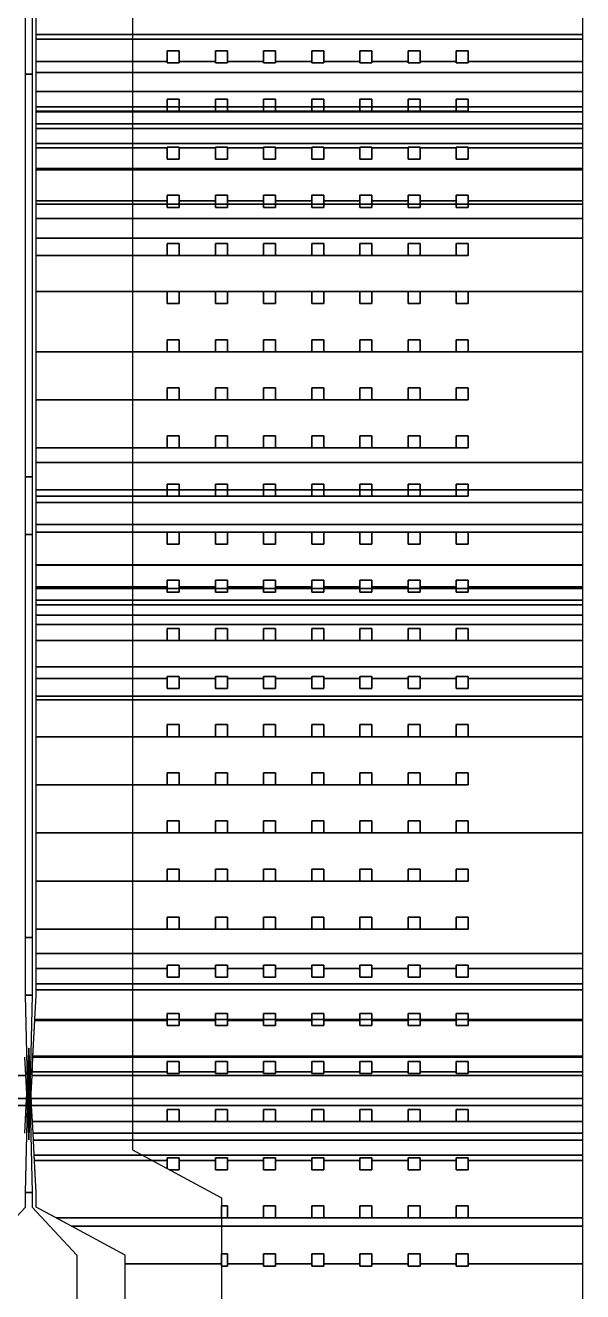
# Model space of a CAD drawing. Extents: x -3500 to 3500, y -3500 to 3500.
# Drawn here: x 2343 to 3500, y -1816 to 816 of the extents above; entities that cross this region are included whole.
import ezdxf

# ---------------------------------------------------------------- set-up
doc = ezdxf.new("R2010")
doc.units = 0
for name, color, linetype in [('L5D0', 3, 'CONTINUOUS'), ('L5D10', 1, 'CONTINUOUS'), ('L5D100', 7, 'CONTINUOUS'), ('L5D101', 6, 'CONTINUOUS'), ('L5D11', 2, 'CONTINUOUS'), ('L5D99', 4, 'CONTINUOUS')]:
    doc.layers.add(name, color=color, linetype=linetype)

# ---------------------------------------------------------------- blocks, each defined once
blk = doc.blocks.new('ground_main_5')
at = {"layer": 'L5D0'}
for points in [[(2365.09, 786.8215), (2365.09, 1266.59), (3500, 1266.59), (3500, 786.8215)], [(2365.09, 717.7765), (2365.09, 786.8215), (3500, 786.8215), (3500, 717.7765)], [(2365.09, 646.2115), (2365.09, 717.7765), (3500, 717.7765), (3500, 646.2115)], [(2365.09, 611.149), (2365.09, 646.2115), (3500, 646.2115), (3500, 611.149)], [(2365.09, 570.2155), (2365.09, 611.149), (3500, 611.149), (3500, 570.2155)], [(2365.09, 515.6925), (2365.09, 570.2155), (3500, 570.2155), (3500, 515.6925)], [(2365.09, 444.347), (2365.09, 515.6925), (3500, 515.6925), (3500, 444.347)], [(2365.09, 373.182), (2365.09, 444.347), (3500, 444.347), (3500, 373.182)], [(2365.09, -149.2405), (2365.09, 373.182), (3500, 373.182), (3500, -149.2405)], [(2365.09, -221.622), (2365.09, -149.2405), (3500, -149.2405), (3500, -221.622)], [(2365.09, -305.463), (2365.09, -221.622), (3500, -221.622), (3500, -305.463)], [(2365.09, -354.306), (2365.09, -305.463), (3500, -305.463), (3500, -354.306)], [(2365.09, -388.5185), (2365.09, -354.306), (3500, -354.306), (3500, -388.5185)], [(2365.09, -429.2405), (2365.09, -388.5185), (3500, -388.5185), (3500, -429.2405)], [(2365.09, -517.6535), (2365.09, -429.2405), (3500, -429.2405), (3500, -517.6535)], [(2365.09, -578.2845), (2365.09, -517.6535), (3500, -517.6535), (3500, -578.2845)], [(2365.09, -1112.841), (2365.09, -578.2845), (3500, -578.2845), (3500, -1112.841)], [(2365.09, -1175.904), (2365.09, -1112.841), (3500, -1112.841), (3500, -1175.904)], [(2362.5705, -1250.094), (2365.09, -1200), (2365.09, -1175.904), (3500, -1175.904), (3500, -1250.094)], [(2358.6285, -1328.456), (2362.5705, -1250.094), (3500, -1250.094), (3500, -1328.456)], [(2356.725, -1366.303), (2358.6285, -1328.456), (3500, -1328.456), (3500, -1366.303)], [(2355.994, -1429.1695), (2354.7785, -1405), (2356.725, -1366.303), (3500, -1366.303), (3500, -1429.1695)], [(2358.861, -1486.16), (2355.994, -1429.1695), (3500, -1429.1695), (3500, -1486.16)], [(2361.1785, -1532.2335), (2358.861, -1486.16), (3500, -1486.16), (3500, -1532.2335)], [(2438.4025, -1679.6475), (2365.09, -1640), (2365.09, -1610), (2361.1785, -1532.2335), (3500, -1532.2335), (3500, -1679.6475)]]:
    blk.add_lwpolyline(points, close=True, dxfattribs=at)
for points in [[(2341.3715, -1328.456), (2343.275, -1366.303), (300.3495, -1366.303)], [(300.3495, -1366.303), (2343.275, -1366.303), (2345.2215, -1405), (2344.006, -1429.1695), (394.9895, -1429.1695)], [(394.9895, -1429.1695), (2344.006, -1429.1695), (2341.139, -1486.16)], [(2550, -2440), (2550, -1740), (2438.4025, -1679.6475), (3500, -1679.6475), (3500, -3500)]]:
    blk.add_lwpolyline(points, dxfattribs=at)
blk = doc.blocks.new('TOP_main_5_Cheese_diff')
at = {"layer": 'L5D101'}
for points in [[(2637.5, 737.5), (2637.5, 762.5), (2662.5, 762.5), (2662.5, 737.5)], [(2737.5, 737.5), (2737.5, 762.5), (2762.5, 762.5), (2762.5, 737.5)], [(2837.5, 737.5), (2837.5, 762.5), (2862.5, 762.5), (2862.5, 737.5)], [(2937.5, 737.5), (2937.5, 762.5), (2962.5, 762.5), (2962.5, 737.5)], [(3037.5, 737.5), (3037.5, 762.5), (3062.5, 762.5), (3062.5, 737.5)], [(3137.5, 737.5), (3137.5, 762.5), (3162.5, 762.5), (3162.5, 737.5)], [(3237.5, 737.5), (3237.5, 762.5), (3262.5, 762.5), (3262.5, 737.5)], [(2637.5, 637.5), (2637.5, 662.5), (2662.5, 662.5), (2662.5, 637.5)], [(2737.5, 637.5), (2737.5, 662.5), (2762.5, 662.5), (2762.5, 637.5)], [(2837.5, 637.5), (2837.5, 662.5), (2862.5, 662.5), (2862.5, 637.5)], [(2937.5, 637.5), (2937.5, 662.5), (2962.5, 662.5), (2962.5, 637.5)], [(3037.5, 637.5), (3037.5, 662.5), (3062.5, 662.5), (3062.5, 637.5)], [(3137.5, 637.5), (3137.5, 662.5), (3162.5, 662.5), (3162.5, 637.5)], [(3237.5, 637.5), (3237.5, 662.5), (3262.5, 662.5), (3262.5, 637.5)], [(2637.5, 537.5), (2637.5, 562.5), (2662.5, 562.5), (2662.5, 537.5)], [(2737.5, 537.5), (2737.5, 562.5), (2762.5, 562.5), (2762.5, 537.5)], [(2837.5, 537.5), (2837.5, 562.5), (2862.5, 562.5), (2862.5, 537.5)], [(2937.5, 537.5), (2937.5, 562.5), (2962.5, 562.5), (2962.5, 537.5)], [(3037.5, 537.5), (3037.5, 562.5), (3062.5, 562.5), (3062.5, 537.5)], [(3137.5, 537.5), (3137.5, 562.5), (3162.5, 562.5), (3162.5, 537.5)], [(3237.5, 537.5), (3237.5, 562.5), (3262.5, 562.5), (3262.5, 537.5)], [(2637.5, 437.5), (2637.5, 462.5), (2662.5, 462.5), (2662.5, 437.5)], [(2737.5, 437.5), (2737.5, 462.5), (2762.5, 462.5), (2762.5, 437.5)], [(2837.5, 437.5), (2837.5, 462.5), (2862.5, 462.5), (2862.5, 437.5)], [(2937.5, 437.5), (2937.5, 462.5), (2962.5, 462.5), (2962.5, 437.5)], [(3037.5, 437.5), (3037.5, 462.5), (3062.5, 462.5), (3062.5, 437.5)], [(3137.5, 437.5), (3137.5, 462.5), (3162.5, 462.5), (3162.5, 437.5)], [(3237.5, 437.5), (3237.5, 462.5), (3262.5, 462.5), (3262.5, 437.5)], [(2637.5, 337.5), (2637.5, 362.5), (2662.5, 362.5), (2662.5, 337.5)], [(2737.5, 337.5), (2737.5, 362.5), (2762.5, 362.5), (2762.5, 337.5)], [(2837.5, 337.5), (2837.5, 362.5), (2862.5, 362.5), (2862.5, 337.5)], [(2937.5, 337.5), (2937.5, 362.5), (2962.5, 362.5), (2962.5, 337.5)], [(3037.5, 337.5), (3037.5, 362.5), (3062.5, 362.5), (3062.5, 337.5)], [(3137.5, 337.5), (3137.5, 362.5), (3162.5, 362.5), (3162.5, 337.5)], [(3237.5, 337.5), (3237.5, 362.5), (3262.5, 362.5), (3262.5, 337.5)], [(2637.5, 237.5), (2637.5, 262.5), (2662.5, 262.5), (2662.5, 237.5)], [(2737.5, 237.5), (2737.5, 262.5), (2762.5, 262.5), (2762.5, 237.5)], [(2837.5, 237.5), (2837.5, 262.5), (2862.5, 262.5), (2862.5, 237.5)], [(2937.5, 237.5), (2937.5, 262.5), (2962.5, 262.5), (2962.5, 237.5)], [(3037.5, 237.5), (3037.5, 262.5), (3062.5, 262.5), (3062.5, 237.5)], [(3137.5, 237.5), (3137.5, 262.5), (3162.5, 262.5), (3162.5, 237.5)], [(3237.5, 237.5), (3237.5, 262.5), (3262.5, 262.5), (3262.5, 237.5)], [(2637.5, 137.5), (2637.5, 162.5), (2662.5, 162.5), (2662.5, 137.5)], [(2737.5, 137.5), (2737.5, 162.5), (2762.5, 162.5), (2762.5, 137.5)], [(2837.5, 137.5), (2837.5, 162.5), (2862.5, 162.5), (2862.5, 137.5)], [(2937.5, 137.5), (2937.5, 162.5), (2962.5, 162.5), (2962.5, 137.5)], [(3037.5, 137.5), (3037.5, 162.5), (3062.5, 162.5), (3062.5, 137.5)], [(3137.5, 137.5), (3137.5, 162.5), (3162.5, 162.5), (3162.5, 137.5)], [(3237.5, 137.5), (3237.5, 162.5), (3262.5, 162.5), (3262.5, 137.5)], [(2637.5, 37.5), (2637.5, 62.5), (2662.5, 62.5), (2662.5, 37.5)], [(2737.5, 37.5), (2737.5, 62.5), (2762.5, 62.5), (2762.5, 37.5)], [(2837.5, 37.5), (2837.5, 62.5), (2862.5, 62.5), (2862.5, 37.5)], [(2937.5, 37.5), (2937.5, 62.5), (2962.5, 62.5), (2962.5, 37.5)], [(3037.5, 37.5), (3037.5, 62.5), (3062.5, 62.5), (3062.5, 37.5)], [(3137.5, 37.5), (3137.5, 62.5), (3162.5, 62.5), (3162.5, 37.5)], [(3237.5, 37.5), (3237.5, 62.5), (3262.5, 62.5), (3262.5, 37.5)], [(2637.5, -62.5), (2637.5, -37.5), (2662.5, -37.5), (2662.5, -62.5)], [(2737.5, -62.5), (2737.5, -37.5), (2762.5, -37.5), (2762.5, -62.5)], [(2837.5, -62.5), (2837.5, -37.5), (2862.5, -37.5), (2862.5, -62.5)], [(2937.5, -62.5), (2937.5, -37.5), (2962.5, -37.5), (2962.5, -62.5)], [(3037.5, -62.5), (3037.5, -37.5), (3062.5, -37.5), (3062.5, -62.5)], [(3137.5, -62.5), (3137.5, -37.5), (3162.5, -37.5), (3162.5, -62.5)], [(3237.5, -62.5), (3237.5, -37.5), (3262.5, -37.5), (3262.5, -62.5)], [(2637.5, -162.5), (2637.5, -137.5), (2662.5, -137.5), (2662.5, -162.5)], [(2737.5, -162.5), (2737.5, -137.5), (2762.5, -137.5), (2762.5, -162.5)], [(2837.5, -162.5), (2837.5, -137.5), (2862.5, -137.5), (2862.5, -162.5)], [(2937.5, -162.5), (2937.5, -137.5), (2962.5, -137.5), (2962.5, -162.5)], [(3037.5, -162.5), (3037.5, -137.5), (3062.5, -137.5), (3062.5, -162.5)], [(3137.5, -162.5), (3137.5, -137.5), (3162.5, -137.5), (3162.5, -162.5)], [(3237.5, -162.5), (3237.5, -137.5), (3262.5, -137.5), (3262.5, -162.5)], [(2637.5, -262.5), (2637.5, -237.5), (2662.5, -237.5), (2662.5, -262.5)], [(2737.5, -262.5), (2737.5, -237.5), (2762.5, -237.5), (2762.5, -262.5)], [(2837.5, -262.5), (2837.5, -237.5), (2862.5, -237.5), (2862.5, -262.5)], [(2937.5, -262.5), (2937.5, -237.5), (2962.5, -237.5), (2962.5, -262.5)], [(3037.5, -262.5), (3037.5, -237.5), (3062.5, -237.5), (3062.5, -262.5)], [(3137.5, -262.5), (3137.5, -237.5), (3162.5, -237.5), (3162.5, -262.5)], [(3237.5, -262.5), (3237.5, -237.5), (3262.5, -237.5), (3262.5, -262.5)], [(2637.5, -362.5), (2637.5, -337.5), (2662.5, -337.5), (2662.5, -362.5)], [(2737.5, -362.5), (2737.5, -337.5), (2762.5, -337.5), (2762.5, -362.5)], [(2837.5, -362.5), (2837.5, -337.5), (2862.5, -337.5), (2862.5, -362.5)], [(2937.5, -362.5), (2937.5, -337.5), (2962.5, -337.5), (2962.5, -362.5)], [(3037.5, -362.5), (3037.5, -337.5), (3062.5, -337.5), (3062.5, -362.5)], [(3137.5, -362.5), (3137.5, -337.5), (3162.5, -337.5), (3162.5, -362.5)], [(3237.5, -362.5), (3237.5, -337.5), (3262.5, -337.5), (3262.5, -362.5)], [(2637.5, -462.5), (2637.5, -437.5), (2662.5, -437.5), (2662.5, -462.5)], [(2737.5, -462.5), (2737.5, -437.5), (2762.5, -437.5), (2762.5, -462.5)], [(2837.5, -462.5), (2837.5, -437.5), (2862.5, -437.5), (2862.5, -462.5)], [(2937.5, -462.5), (2937.5, -437.5), (2962.5, -437.5), (2962.5, -462.5)], [(3037.5, -462.5), (3037.5, -437.5), (3062.5, -437.5), (3062.5, -462.5)], [(3137.5, -462.5), (3137.5, -437.5), (3162.5, -437.5), (3162.5, -462.5)], [(3237.5, -462.5), (3237.5, -437.5), (3262.5, -437.5), (3262.5, -462.5)], [(2637.5, -562.5), (2637.5, -537.5), (2662.5, -537.5), (2662.5, -562.5)], [(2737.5, -562.5), (2737.5, -537.5), (2762.5, -537.5), (2762.5, -562.5)], [(2837.5, -562.5), (2837.5, -537.5), (2862.5, -537.5), (2862.5, -562.5)], [(2937.5, -562.5), (2937.5, -537.5), (2962.5, -537.5), (2962.5, -562.5)], [(3037.5, -562.5), (3037.5, -537.5), (3062.5, -537.5), (3062.5, -562.5)], [(3137.5, -562.5), (3137.5, -537.5), (3162.5, -537.5), (3162.5, -562.5)], [(3237.5, -562.5), (3237.5, -537.5), (3262.5, -537.5), (3262.5, -562.5)], [(2637.5, -662.5), (2637.5, -637.5), (2662.5, -637.5), (2662.5, -662.5)], [(2737.5, -662.5), (2737.5, -637.5), (2762.5, -637.5), (2762.5, -662.5)], [(2837.5, -662.5), (2837.5, -637.5), (2862.5, -637.5), (2862.5, -662.5)], [(2937.5, -662.5), (2937.5, -637.5), (2962.5, -637.5), (2962.5, -662.5)], [(3037.5, -662.5), (3037.5, -637.5), (3062.5, -637.5), (3062.5, -662.5)], [(3137.5, -662.5), (3137.5, -637.5), (3162.5, -637.5), (3162.5, -662.5)], [(3237.5, -662.5), (3237.5, -637.5), (3262.5, -637.5), (3262.5, -662.5)], [(2637.5, -762.5), (2637.5, -737.5), (2662.5, -737.5), (2662.5, -762.5)], [(2737.5, -762.5), (2737.5, -737.5), (2762.5, -737.5), (2762.5, -762.5)], [(2837.5, -762.5), (2837.5, -737.5), (2862.5, -737.5), (2862.5, -762.5)], [(2937.5, -762.5), (2937.5, -737.5), (2962.5, -737.5), (2962.5, -762.5)], [(3037.5, -762.5), (3037.5, -737.5), (3062.5, -737.5), (3062.5, -762.5)], [(3137.5, -762.5), (3137.5, -737.5), (3162.5, -737.5), (3162.5, -762.5)], [(3237.5, -762.5), (3237.5, -737.5), (3262.5, -737.5), (3262.5, -762.5)], [(2637.5, -862.5), (2637.5, -837.5), (2662.5, -837.5), (2662.5, -862.5)], [(2737.5, -862.5), (2737.5, -837.5), (2762.5, -837.5), (2762.5, -862.5)], [(2837.5, -862.5), (2837.5, -837.5), (2862.5, -837.5), (2862.5, -862.5)], [(2937.5, -862.5), (2937.5, -837.5), (2962.5, -837.5), (2962.5, -862.5)], [(3037.5, -862.5), (3037.5, -837.5), (3062.5, -837.5), (3062.5, -862.5)], [(3137.5, -862.5), (3137.5, -837.5), (3162.5, -837.5), (3162.5, -862.5)], [(3237.5, -862.5), (3237.5, -837.5), (3262.5, -837.5), (3262.5, -862.5)], [(2637.5, -962.5), (2637.5, -937.5), (2662.5, -937.5), (2662.5, -962.5)], [(2737.5, -962.5), (2737.5, -937.5), (2762.5, -937.5), (2762.5, -962.5)], [(2837.5, -962.5), (2837.5, -937.5), (2862.5, -937.5), (2862.5, -962.5)], [(2937.5, -962.5), (2937.5, -937.5), (2962.5, -937.5), (2962.5, -962.5)], [(3037.5, -962.5), (3037.5, -937.5), (3062.5, -937.5), (3062.5, -962.5)], [(3137.5, -962.5), (3137.5, -937.5), (3162.5, -937.5), (3162.5, -962.5)], [(3237.5, -962.5), (3237.5, -937.5), (3262.5, -937.5), (3262.5, -962.5)], [(2637.5, -1062.5), (2637.5, -1037.5), (2662.5, -1037.5), (2662.5, -1062.5)], [(2737.5, -1062.5), (2737.5, -1037.5), (2762.5, -1037.5), (2762.5, -1062.5)], [(2837.5, -1062.5), (2837.5, -1037.5), (2862.5, -1037.5), (2862.5, -1062.5)], [(2937.5, -1062.5), (2937.5, -1037.5), (2962.5, -1037.5), (2962.5, -1062.5)], [(3037.5, -1062.5), (3037.5, -1037.5), (3062.5, -1037.5), (3062.5, -1062.5)], [(3137.5, -1062.5), (3137.5, -1037.5), (3162.5, -1037.5), (3162.5, -1062.5)], [(3237.5, -1062.5), (3237.5, -1037.5), (3262.5, -1037.5), (3262.5, -1062.5)], [(2637.5, -1162.5), (2637.5, -1137.5), (2662.5, -1137.5), (2662.5, -1162.5)], [(2737.5, -1162.5), (2737.5, -1137.5), (2762.5, -1137.5), (2762.5, -1162.5)], [(2837.5, -1162.5), (2837.5, -1137.5), (2862.5, -1137.5), (2862.5, -1162.5)], [(2937.5, -1162.5), (2937.5, -1137.5), (2962.5, -1137.5), (2962.5, -1162.5)], [(3037.5, -1162.5), (3037.5, -1137.5), (3062.5, -1137.5), (3062.5, -1162.5)], [(3137.5, -1162.5), (3137.5, -1137.5), (3162.5, -1137.5), (3162.5, -1162.5)], [(3237.5, -1162.5), (3237.5, -1137.5), (3262.5, -1137.5), (3262.5, -1162.5)], [(2637.5, -1262.5), (2637.5, -1237.5), (2662.5, -1237.5), (2662.5, -1262.5)], [(2737.5, -1262.5), (2737.5, -1237.5), (2762.5, -1237.5), (2762.5, -1262.5)], [(2837.5, -1262.5), (2837.5, -1237.5), (2862.5, -1237.5), (2862.5, -1262.5)], [(2937.5, -1262.5), (2937.5, -1237.5), (2962.5, -1237.5), (2962.5, -1262.5)], [(3037.5, -1262.5), (3037.5, -1237.5), (3062.5, -1237.5), (3062.5, -1262.5)], [(3137.5, -1262.5), (3137.5, -1237.5), (3162.5, -1237.5), (3162.5, -1262.5)], [(3237.5, -1262.5), (3237.5, -1237.5), (3262.5, -1237.5), (3262.5, -1262.5)], [(2637.5, -1362.5), (2637.5, -1337.5), (2662.5, -1337.5), (2662.5, -1362.5)], [(2737.5, -1362.5), (2737.5, -1337.5), (2762.5, -1337.5), (2762.5, -1362.5)], [(2837.5, -1362.5), (2837.5, -1337.5), (2862.5, -1337.5), (2862.5, -1362.5)], [(2937.5, -1362.5), (2937.5, -1337.5), (2962.5, -1337.5), (2962.5, -1362.5)], [(3037.5, -1362.5), (3037.5, -1337.5), (3062.5, -1337.5), (3062.5, -1362.5)], [(3137.5, -1362.5), (3137.5, -1337.5), (3162.5, -1337.5), (3162.5, -1362.5)], [(3237.5, -1362.5), (3237.5, -1337.5), (3262.5, -1337.5), (3262.5, -1362.5)], [(2637.5, -1462.5), (2637.5, -1437.5), (2662.5, -1437.5), (2662.5, -1462.5)], [(2737.5, -1462.5), (2737.5, -1437.5), (2762.5, -1437.5), (2762.5, -1462.5)], [(2837.5, -1462.5), (2837.5, -1437.5), (2862.5, -1437.5), (2862.5, -1462.5)], [(2937.5, -1462.5), (2937.5, -1437.5), (2962.5, -1437.5), (2962.5, -1462.5)], [(3037.5, -1462.5), (3037.5, -1437.5), (3062.5, -1437.5), (3062.5, -1462.5)], [(3137.5, -1462.5), (3137.5, -1437.5), (3162.5, -1437.5), (3162.5, -1462.5)], [(3237.5, -1462.5), (3237.5, -1437.5), (3262.5, -1437.5), (3262.5, -1462.5)], [(2642.2, -1562.5), (2637.5, -1559.9), (2637.5, -1537.5), (2662.5, -1537.5), (2662.5, -1562.5)], [(2737.5, -1562.5), (2737.5, -1537.5), (2762.5, -1537.5), (2762.5, -1562.5)], [(2837.5, -1562.5), (2837.5, -1537.5), (2862.5, -1537.5), (2862.5, -1562.5)], [(2937.5, -1562.5), (2937.5, -1537.5), (2962.5, -1537.5), (2962.5, -1562.5)], [(3037.5, -1562.5), (3037.5, -1537.5), (3062.5, -1537.5), (3062.5, -1562.5)], [(3137.5, -1562.5), (3137.5, -1537.5), (3162.5, -1537.5), (3162.5, -1562.5)], [(3237.5, -1562.5), (3237.5, -1537.5), (3262.5, -1537.5), (3262.5, -1562.5)], [(2750, -1662.5), (2750, -1637.5), (2762.5, -1637.5), (2762.5, -1662.5)], [(2837.5, -1662.5), (2837.5, -1637.5), (2862.5, -1637.5), (2862.5, -1662.5)], [(2937.5, -1662.5), (2937.5, -1637.5), (2962.5, -1637.5), (2962.5, -1662.5)], [(3037.5, -1662.5), (3037.5, -1637.5), (3062.5, -1637.5), (3062.5, -1662.5)], [(3137.5, -1662.5), (3137.5, -1637.5), (3162.5, -1637.5), (3162.5, -1662.5)], [(3237.5, -1662.5), (3237.5, -1637.5), (3262.5, -1637.5), (3262.5, -1662.5)], [(2750, -1762.5), (2750, -1737.5), (2762.5, -1737.5), (2762.5, -1762.5)], [(2837.5, -1762.5), (2837.5, -1737.5), (2862.5, -1737.5), (2862.5, -1762.5)], [(2937.5, -1762.5), (2937.5, -1737.5), (2962.5, -1737.5), (2962.5, -1762.5)], [(3037.5, -1762.5), (3037.5, -1737.5), (3062.5, -1737.5), (3062.5, -1762.5)], [(3137.5, -1762.5), (3137.5, -1737.5), (3162.5, -1737.5), (3162.5, -1762.5)], [(3237.5, -1762.5), (3237.5, -1737.5), (3262.5, -1737.5), (3262.5, -1762.5)]]:
    blk.add_lwpolyline(points, close=True, dxfattribs=at)
blk = doc.blocks.new('TOP_main_5_Cheese_100')
at = {"layer": 'L5D100'}
for points in [[(3500, 1037.5), (3500, 797.063), (2365.09, 797.063), (2365.09, 837.5)], [(2342.9065, -1358.9795), (2343.275, -1366.303), (2345.2215, -1405), (2344.7335, -1414.7), (348.663, -1414.7)], [(348.663, -1414.7), (2344.7335, -1414.7), (2344.006, -1429.1695), (2342.329, -1462.5)], [(2550, -1862.5), (2550, -1757.914), (2750, -1757.914), (2750, -1762.5), (2762.5, -1762.5), (2762.5, -1757.914), (2837.5, -1757.914), (2837.5, -1762.5), (2862.5, -1762.5), (2862.5, -1757.914), (2937.5, -1757.914), (2937.5, -1762.5), (2962.5, -1762.5), (2962.5, -1757.914), (3037.5, -1757.914), (3037.5, -1762.5), (3062.5, -1762.5), (3062.5, -1757.914), (3137.5, -1757.914), (3137.5, -1762.5), (3162.5, -1762.5), (3162.5, -1757.914), (3237.5, -1757.914), (3237.5, -1762.5), (3262.5, -1762.5), (3262.5, -1757.914), (3500, -1757.914), (3500, -1862.5)]]:
    blk.add_lwpolyline(points, dxfattribs=at)
for points in [[(2365.09, 740.9405), (2365.09, 797.063), (3500, 797.063), (3500, 740.9405), (3262.5, 740.9405), (3262.5, 762.5), (3237.5, 762.5), (3237.5, 740.9405), (3162.5, 740.9405), (3162.5, 762.5), (3137.5, 762.5), (3137.5, 740.9405), (3062.5, 740.9405), (3062.5, 762.5), (3037.5, 762.5), (3037.5, 740.9405), (2962.5, 740.9405), (2962.5, 762.5), (2937.5, 762.5), (2937.5, 740.9405), (2862.5, 740.9405), (2862.5, 762.5), (2837.5, 762.5), (2837.5, 740.9405), (2762.5, 740.9405), (2762.5, 762.5), (2737.5, 762.5), (2737.5, 740.9405), (2662.5, 740.9405), (2662.5, 762.5), (2637.5, 762.5), (2637.5, 740.9405)], [(2365.09, 678.2805), (2365.09, 740.9405), (2637.5, 740.9405), (2637.5, 737.5), (2662.5, 737.5), (2662.5, 740.9405), (2737.5, 740.9405), (2737.5, 737.5), (2762.5, 737.5), (2762.5, 740.9405), (2837.5, 740.9405), (2837.5, 737.5), (2862.5, 737.5), (2862.5, 740.9405), (2937.5, 740.9405), (2937.5, 737.5), (2962.5, 737.5), (2962.5, 740.9405), (3037.5, 740.9405), (3037.5, 737.5), (3062.5, 737.5), (3062.5, 740.9405), (3137.5, 740.9405), (3137.5, 737.5), (3162.5, 737.5), (3162.5, 740.9405), (3237.5, 740.9405), (3237.5, 737.5), (3262.5, 737.5), (3262.5, 740.9405), (3500, 740.9405), (3500, 678.2805)], [(2365.09, 636.2675), (2365.09, 637.5), (2637.5, 637.5), (2662.5, 637.5), (2737.5, 637.5), (2762.5, 637.5), (2837.5, 637.5), (2862.5, 637.5), (2937.5, 637.5), (2962.5, 637.5), (3037.5, 637.5), (3062.5, 637.5), (3137.5, 637.5), (3162.5, 637.5), (3237.5, 637.5), (3262.5, 637.5), (3262.5, 662.5), (3237.5, 662.5), (3237.5, 637.5), (3162.5, 637.5), (3162.5, 662.5), (3137.5, 662.5), (3137.5, 637.5), (3062.5, 637.5), (3062.5, 662.5), (3037.5, 662.5), (3037.5, 637.5), (2962.5, 637.5), (2962.5, 662.5), (2937.5, 662.5), (2937.5, 637.5), (2862.5, 637.5), (2862.5, 662.5), (2837.5, 662.5), (2837.5, 637.5), (2762.5, 637.5), (2762.5, 662.5), (2737.5, 662.5), (2737.5, 637.5), (2662.5, 637.5), (2662.5, 662.5), (2637.5, 662.5), (2637.5, 637.5), (2365.09, 637.5), (2365.09, 678.2805), (3500, 678.2805), (3500, 636.2675)], [(2365.09, 601.5685), (2365.09, 636.2675), (3500, 636.2675), (3500, 601.5685)], [(2365.09, 561.1435), (2365.09, 601.5685), (3500, 601.5685), (3500, 561.1435), (3262.5, 561.1435), (3262.5, 562.5), (3237.5, 562.5), (3237.5, 561.1435), (3162.5, 561.1435), (3162.5, 562.5), (3137.5, 562.5), (3137.5, 561.1435), (3062.5, 561.1435), (3062.5, 562.5), (3037.5, 562.5), (3037.5, 561.1435), (2962.5, 561.1435), (2962.5, 562.5), (2937.5, 562.5), (2937.5, 561.1435), (2862.5, 561.1435), (2862.5, 562.5), (2837.5, 562.5), (2837.5, 561.1435), (2762.5, 561.1435), (2762.5, 562.5), (2737.5, 562.5), (2737.5, 561.1435), (2662.5, 561.1435), (2662.5, 562.5), (2637.5, 562.5), (2637.5, 561.1435)], [(2365.09, 518.4305), (2365.09, 561.1435), (2637.5, 561.1435), (2637.5, 537.5), (2662.5, 537.5), (2662.5, 561.1435), (2737.5, 561.1435), (2737.5, 537.5), (2762.5, 537.5), (2762.5, 561.1435), (2837.5, 561.1435), (2837.5, 537.5), (2862.5, 537.5), (2862.5, 561.1435), (2937.5, 561.1435), (2937.5, 537.5), (2962.5, 537.5), (2962.5, 561.1435), (3037.5, 561.1435), (3037.5, 537.5), (3062.5, 537.5), (3062.5, 561.1435), (3137.5, 561.1435), (3137.5, 537.5), (3162.5, 537.5), (3162.5, 561.1435), (3237.5, 561.1435), (3237.5, 537.5), (3262.5, 537.5), (3262.5, 561.1435), (3500, 561.1435), (3500, 518.4305)], [(2365.09, 451.1325), (2365.09, 518.4305), (3500, 518.4305), (3500, 451.1325), (3262.5, 451.1325), (3262.5, 462.5), (3237.5, 462.5), (3237.5, 451.1325), (3162.5, 451.1325), (3162.5, 462.5), (3137.5, 462.5), (3137.5, 451.1325), (3062.5, 451.1325), (3062.5, 462.5), (3037.5, 462.5), (3037.5, 451.1325), (2962.5, 451.1325), (2962.5, 462.5), (2937.5, 462.5), (2937.5, 451.1325), (2862.5, 451.1325), (2862.5, 462.5), (2837.5, 462.5), (2837.5, 451.1325), (2762.5, 451.1325), (2762.5, 462.5), (2737.5, 462.5), (2737.5, 451.1325), (2662.5, 451.1325), (2662.5, 462.5), (2637.5, 462.5), (2637.5, 451.1325)], [(2365.09, 414.4), (2365.09, 451.1325), (2637.5, 451.1325), (2637.5, 437.5), (2662.5, 437.5), (2662.5, 451.1325), (2737.5, 451.1325), (2737.5, 437.5), (2762.5, 437.5), (2762.5, 451.1325), (2837.5, 451.1325), (2837.5, 437.5), (2862.5, 437.5), (2862.5, 451.1325), (2937.5, 451.1325), (2937.5, 437.5), (2962.5, 437.5), (2962.5, 451.1325), (3037.5, 451.1325), (3037.5, 437.5), (3062.5, 437.5), (3062.5, 451.1325), (3137.5, 451.1325), (3137.5, 437.5), (3162.5, 437.5), (3162.5, 451.1325), (3237.5, 451.1325), (3237.5, 437.5), (3262.5, 437.5), (3262.5, 451.1325), (3500, 451.1325), (3500, 414.4)], [(2365.09, 262.5), (2365.09, 337.5), (2637.5, 337.5), (2662.5, 337.5), (2737.5, 337.5), (2762.5, 337.5), (2837.5, 337.5), (2862.5, 337.5), (2937.5, 337.5), (2962.5, 337.5), (3037.5, 337.5), (3062.5, 337.5), (3137.5, 337.5), (3162.5, 337.5), (3237.5, 337.5), (3262.5, 337.5), (3262.5, 362.5), (3237.5, 362.5), (3237.5, 337.5), (3162.5, 337.5), (3162.5, 362.5), (3137.5, 362.5), (3137.5, 337.5), (3062.5, 337.5), (3062.5, 362.5), (3037.5, 362.5), (3037.5, 337.5), (2962.5, 337.5), (2962.5, 362.5), (2937.5, 362.5), (2937.5, 337.5), (2862.5, 337.5), (2862.5, 362.5), (2837.5, 362.5), (2837.5, 337.5), (2762.5, 337.5), (2762.5, 362.5), (2737.5, 362.5), (2737.5, 337.5), (2662.5, 337.5), (2662.5, 362.5), (2637.5, 362.5), (2637.5, 337.5), (2365.09, 337.5), (2365.09, 414.4), (3500, 414.4), (3500, 262.5)], [(2365.09, 137.5), (2365.09, 262.5), (2637.5, 262.5), (2637.5, 237.5), (2662.5, 237.5), (2662.5, 262.5), (2737.5, 262.5), (2737.5, 237.5), (2762.5, 237.5), (2762.5, 262.5), (2837.5, 262.5), (2837.5, 237.5), (2862.5, 237.5), (2862.5, 262.5), (2937.5, 262.5), (2937.5, 237.5), (2962.5, 237.5), (2962.5, 262.5), (3037.5, 262.5), (3037.5, 237.5), (3062.5, 237.5), (3062.5, 262.5), (3137.5, 262.5), (3137.5, 237.5), (3162.5, 237.5), (3162.5, 262.5), (3237.5, 262.5), (3237.5, 237.5), (3262.5, 237.5), (3262.5, 262.5), (3500, 262.5), (3500, 137.5), (3262.5, 137.5), (3262.5, 162.5), (3237.5, 162.5), (3237.5, 137.5), (3162.5, 137.5), (3162.5, 162.5), (3137.5, 162.5), (3137.5, 137.5), (3062.5, 137.5), (3062.5, 162.5), (3037.5, 162.5), (3037.5, 137.5), (2962.5, 137.5), (2962.5, 162.5), (2937.5, 162.5), (2937.5, 137.5), (2862.5, 137.5), (2862.5, 162.5), (2837.5, 162.5), (2837.5, 137.5), (2762.5, 137.5), (2762.5, 162.5), (2737.5, 162.5), (2737.5, 137.5), (2662.5, 137.5), (2662.5, 162.5), (2637.5, 162.5), (2637.5, 137.5)], [(2365.09, -92.6675), (2365.09, -62.5), (2637.5, -62.5), (2662.5, -62.5), (2737.5, -62.5), (2762.5, -62.5), (2837.5, -62.5), (2862.5, -62.5), (2937.5, -62.5), (2962.5, -62.5), (3037.5, -62.5), (3062.5, -62.5), (3137.5, -62.5), (3162.5, -62.5), (3237.5, -62.5), (3262.5, -62.5), (3262.5, -37.5), (3237.5, -37.5), (3237.5, -62.5), (3162.5, -62.5), (3162.5, -37.5), (3137.5, -37.5), (3137.5, -62.5), (3062.5, -62.5), (3062.5, -37.5), (3037.5, -37.5), (3037.5, -62.5), (2962.5, -62.5), (2962.5, -37.5), (2937.5, -37.5), (2937.5, -62.5), (2862.5, -62.5), (2862.5, -37.5), (2837.5, -37.5), (2837.5, -62.5), (2762.5, -62.5), (2762.5, -37.5), (2737.5, -37.5), (2737.5, -62.5), (2662.5, -62.5), (2662.5, -37.5), (2637.5, -37.5), (2637.5, -62.5), (2365.09, -62.5), (2365.09, 37.5), (2637.5, 37.5), (2662.5, 37.5), (2737.5, 37.5), (2762.5, 37.5), (2837.5, 37.5), (2862.5, 37.5), (2937.5, 37.5), (2962.5, 37.5), (3037.5, 37.5), (3062.5, 37.5), (3137.5, 37.5), (3162.5, 37.5), (3237.5, 37.5), (3262.5, 37.5), (3262.5, 62.5), (3237.5, 62.5), (3237.5, 37.5), (3162.5, 37.5), (3162.5, 62.5), (3137.5, 62.5), (3137.5, 37.5), (3062.5, 37.5), (3062.5, 62.5), (3037.5, 62.5), (3037.5, 37.5), (2962.5, 37.5), (2962.5, 62.5), (2937.5, 62.5), (2937.5, 37.5), (2862.5, 37.5), (2862.5, 62.5), (2837.5, 62.5), (2837.5, 37.5), (2762.5, 37.5), (2762.5, 62.5), (2737.5, 62.5), (2737.5, 37.5), (2662.5, 37.5), (2662.5, 62.5), (2637.5, 62.5), (2637.5, 37.5), (2365.09, 37.5), (2365.09, 137.5), (3500, 137.5), (3500, -92.6675)], [(2365.09, -175.8345), (2365.09, -162.5), (2637.5, -162.5), (2662.5, -162.5), (2737.5, -162.5), (2762.5, -162.5), (2837.5, -162.5), (2862.5, -162.5), (2937.5, -162.5), (2962.5, -162.5), (3037.5, -162.5), (3062.5, -162.5), (3137.5, -162.5), (3162.5, -162.5), (3237.5, -162.5), (3262.5, -162.5), (3262.5, -137.5), (3237.5, -137.5), (3237.5, -162.5), (3162.5, -162.5), (3162.5, -137.5), (3137.5, -137.5), (3137.5, -162.5), (3062.5, -162.5), (3062.5, -137.5), (3037.5, -137.5), (3037.5, -162.5), (2962.5, -162.5), (2962.5, -137.5), (2937.5, -137.5), (2937.5, -162.5), (2862.5, -162.5), (2862.5, -137.5), (2837.5, -137.5), (2837.5, -162.5), (2762.5, -162.5), (2762.5, -137.5), (2737.5, -137.5), (2737.5, -162.5), (2662.5, -162.5), (2662.5, -137.5), (2637.5, -137.5), (2637.5, -162.5), (2365.09, -162.5), (2365.09, -92.6675), (3500, -92.6675), (3500, -175.8345)], [(2365.09, -237.5), (2365.09, -175.8345), (3500, -175.8345), (3500, -237.5)], [(2365.09, -306.0335), (2365.09, -237.5), (2637.5, -237.5), (2637.5, -262.5), (2662.5, -262.5), (2662.5, -237.5), (2737.5, -237.5), (2737.5, -262.5), (2762.5, -262.5), (2762.5, -237.5), (2837.5, -237.5), (2837.5, -262.5), (2862.5, -262.5), (2862.5, -237.5), (2937.5, -237.5), (2937.5, -262.5), (2962.5, -262.5), (2962.5, -237.5), (3037.5, -237.5), (3037.5, -262.5), (3062.5, -262.5), (3062.5, -237.5), (3137.5, -237.5), (3137.5, -262.5), (3162.5, -262.5), (3162.5, -237.5), (3237.5, -237.5), (3237.5, -262.5), (3262.5, -262.5), (3262.5, -237.5), (3500, -237.5), (3500, -306.0335)], [(2365.09, -351.1225), (2365.09, -306.0335), (3500, -306.0335), (3500, -351.1225), (3262.5, -351.1225), (3262.5, -337.5), (3237.5, -337.5), (3237.5, -351.1225), (3162.5, -351.1225), (3162.5, -337.5), (3137.5, -337.5), (3137.5, -351.1225), (3062.5, -351.1225), (3062.5, -337.5), (3037.5, -337.5), (3037.5, -351.1225), (2962.5, -351.1225), (2962.5, -337.5), (2937.5, -337.5), (2937.5, -351.1225), (2862.5, -351.1225), (2862.5, -337.5), (2837.5, -337.5), (2837.5, -351.1225), (2762.5, -351.1225), (2762.5, -337.5), (2737.5, -337.5), (2737.5, -351.1225), (2662.5, -351.1225), (2662.5, -337.5), (2637.5, -337.5), (2637.5, -351.1225)], [(2365.09, -379.1515), (2365.09, -351.1225), (2637.5, -351.1225), (2637.5, -362.5), (2662.5, -362.5), (2662.5, -351.1225), (2737.5, -351.1225), (2737.5, -362.5), (2762.5, -362.5), (2762.5, -351.1225), (2837.5, -351.1225), (2837.5, -362.5), (2862.5, -362.5), (2862.5, -351.1225), (2937.5, -351.1225), (2937.5, -362.5), (2962.5, -362.5), (2962.5, -351.1225), (3037.5, -351.1225), (3037.5, -362.5), (3062.5, -362.5), (3062.5, -351.1225), (3137.5, -351.1225), (3137.5, -362.5), (3162.5, -362.5), (3162.5, -351.1225), (3237.5, -351.1225), (3237.5, -362.5), (3262.5, -362.5), (3262.5, -351.1225), (3500, -351.1225), (3500, -379.1515)], [(2365.09, -410.2095), (2365.09, -379.1515), (3500, -379.1515), (3500, -410.2095)], [(2365.09, -462.5), (2365.09, -410.2095), (3500, -410.2095), (3500, -462.5), (3262.5, -462.5), (3262.5, -437.5), (3237.5, -437.5), (3237.5, -462.5), (3162.5, -462.5), (3162.5, -437.5), (3137.5, -437.5), (3137.5, -462.5), (3062.5, -462.5), (3062.5, -437.5), (3037.5, -437.5), (3037.5, -462.5), (2962.5, -462.5), (2962.5, -437.5), (2937.5, -437.5), (2937.5, -462.5), (2862.5, -462.5), (2862.5, -437.5), (2837.5, -437.5), (2837.5, -462.5), (2762.5, -462.5), (2762.5, -437.5), (2737.5, -437.5), (2737.5, -462.5), (2662.5, -462.5), (2662.5, -437.5), (2637.5, -437.5), (2637.5, -462.5)], [(2365.09, -541.5405), (2365.09, -462.5), (3500, -462.5), (3500, -541.5405), (3262.5, -541.5405), (3262.5, -537.5), (3237.5, -537.5), (3237.5, -541.5405), (3162.5, -541.5405), (3162.5, -537.5), (3137.5, -537.5), (3137.5, -541.5405), (3062.5, -541.5405), (3062.5, -537.5), (3037.5, -537.5), (3037.5, -541.5405), (2962.5, -541.5405), (2962.5, -537.5), (2937.5, -537.5), (2937.5, -541.5405), (2862.5, -541.5405), (2862.5, -537.5), (2837.5, -537.5), (2837.5, -541.5405), (2762.5, -541.5405), (2762.5, -537.5), (2737.5, -537.5), (2737.5, -541.5405), (2662.5, -541.5405), (2662.5, -537.5), (2637.5, -537.5), (2637.5, -541.5405)], [(2365.09, -586.2035), (2365.09, -541.5405), (2637.5, -541.5405), (2637.5, -562.5), (2662.5, -562.5), (2662.5, -541.5405), (2737.5, -541.5405), (2737.5, -562.5), (2762.5, -562.5), (2762.5, -541.5405), (2837.5, -541.5405), (2837.5, -562.5), (2862.5, -562.5), (2862.5, -541.5405), (2937.5, -541.5405), (2937.5, -562.5), (2962.5, -562.5), (2962.5, -541.5405), (3037.5, -541.5405), (3037.5, -562.5), (3062.5, -562.5), (3062.5, -541.5405), (3137.5, -541.5405), (3137.5, -562.5), (3162.5, -562.5), (3162.5, -541.5405), (3237.5, -541.5405), (3237.5, -562.5), (3262.5, -562.5), (3262.5, -541.5405), (3500, -541.5405), (3500, -586.2035)], [(2365.09, -662.5), (2365.09, -586.2035), (3500, -586.2035), (3500, -662.5), (3262.5, -662.5), (3262.5, -637.5), (3237.5, -637.5), (3237.5, -662.5), (3162.5, -662.5), (3162.5, -637.5), (3137.5, -637.5), (3137.5, -662.5), (3062.5, -662.5), (3062.5, -637.5), (3037.5, -637.5), (3037.5, -662.5), (2962.5, -662.5), (2962.5, -637.5), (2937.5, -637.5), (2937.5, -662.5), (2862.5, -662.5), (2862.5, -637.5), (2837.5, -637.5), (2837.5, -662.5), (2762.5, -662.5), (2762.5, -637.5), (2737.5, -637.5), (2737.5, -662.5), (2662.5, -662.5), (2662.5, -637.5), (2637.5, -637.5), (2637.5, -662.5)], [(2365.09, -862.5), (2365.09, -762.5), (2637.5, -762.5), (2662.5, -762.5), (2737.5, -762.5), (2762.5, -762.5), (2837.5, -762.5), (2862.5, -762.5), (2937.5, -762.5), (2962.5, -762.5), (3037.5, -762.5), (3062.5, -762.5), (3137.5, -762.5), (3162.5, -762.5), (3237.5, -762.5), (3262.5, -762.5), (3262.5, -737.5), (3237.5, -737.5), (3237.5, -762.5), (3162.5, -762.5), (3162.5, -737.5), (3137.5, -737.5), (3137.5, -762.5), (3062.5, -762.5), (3062.5, -737.5), (3037.5, -737.5), (3037.5, -762.5), (2962.5, -762.5), (2962.5, -737.5), (2937.5, -737.5), (2937.5, -762.5), (2862.5, -762.5), (2862.5, -737.5), (2837.5, -737.5), (2837.5, -762.5), (2762.5, -762.5), (2762.5, -737.5), (2737.5, -737.5), (2737.5, -762.5), (2662.5, -762.5), (2662.5, -737.5), (2637.5, -737.5), (2637.5, -762.5), (2365.09, -762.5), (2365.09, -662.5), (3500, -662.5), (3500, -862.5), (3262.5, -862.5), (3262.5, -837.5), (3237.5, -837.5), (3237.5, -862.5), (3162.5, -862.5), (3162.5, -837.5), (3137.5, -837.5), (3137.5, -862.5), (3062.5, -862.5), (3062.5, -837.5), (3037.5, -837.5), (3037.5, -862.5), (2962.5, -862.5), (2962.5, -837.5), (2937.5, -837.5), (2937.5, -862.5), (2862.5, -862.5), (2862.5, -837.5), (2837.5, -837.5), (2837.5, -862.5), (2762.5, -862.5), (2762.5, -837.5), (2737.5, -837.5), (2737.5, -862.5), (2662.5, -862.5), (2662.5, -837.5), (2637.5, -837.5), (2637.5, -862.5)], [(2365.09, -1143.983), (2365.09, -1062.5), (2637.5, -1062.5), (2662.5, -1062.5), (2737.5, -1062.5), (2762.5, -1062.5), (2837.5, -1062.5), (2862.5, -1062.5), (2937.5, -1062.5), (2962.5, -1062.5), (3037.5, -1062.5), (3062.5, -1062.5), (3137.5, -1062.5), (3162.5, -1062.5), (3237.5, -1062.5), (3262.5, -1062.5), (3262.5, -1037.5), (3237.5, -1037.5), (3237.5, -1062.5), (3162.5, -1062.5), (3162.5, -1037.5), (3137.5, -1037.5), (3137.5, -1062.5), (3062.5, -1062.5), (3062.5, -1037.5), (3037.5, -1037.5), (3037.5, -1062.5), (2962.5, -1062.5), (2962.5, -1037.5), (2937.5, -1037.5), (2937.5, -1062.5), (2862.5, -1062.5), (2862.5, -1037.5), (2837.5, -1037.5), (2837.5, -1062.5), (2762.5, -1062.5), (2762.5, -1037.5), (2737.5, -1037.5), (2737.5, -1062.5), (2662.5, -1062.5), (2662.5, -1037.5), (2637.5, -1037.5), (2637.5, -1062.5), (2365.09, -1062.5), (2365.09, -962.5), (2637.5, -962.5), (2662.5, -962.5), (2737.5, -962.5), (2762.5, -962.5), (2837.5, -962.5), (2862.5, -962.5), (2937.5, -962.5), (2962.5, -962.5), (3037.5, -962.5), (3062.5, -962.5), (3137.5, -962.5), (3162.5, -962.5), (3237.5, -962.5), (3262.5, -962.5), (3262.5, -937.5), (3237.5, -937.5), (3237.5, -962.5), (3162.5, -962.5), (3162.5, -937.5), (3137.5, -937.5), (3137.5, -962.5), (3062.5, -962.5), (3062.5, -937.5), (3037.5, -937.5), (3037.5, -962.5), (2962.5, -962.5), (2962.5, -937.5), (2937.5, -937.5), (2937.5, -962.5), (2862.5, -962.5), (2862.5, -937.5), (2837.5, -937.5), (2837.5, -962.5), (2762.5, -962.5), (2762.5, -937.5), (2737.5, -937.5), (2737.5, -962.5), (2662.5, -962.5), (2662.5, -937.5), (2637.5, -937.5), (2637.5, -962.5), (2365.09, -962.5), (2365.09, -862.5), (3500, -862.5), (3500, -1143.983), (3262.5, -1143.983), (3262.5, -1137.5), (3237.5, -1137.5), (3237.5, -1143.983), (3162.5, -1143.983), (3162.5, -1137.5), (3137.5, -1137.5), (3137.5, -1143.983), (3062.5, -1143.983), (3062.5, -1137.5), (3037.5, -1137.5), (3037.5, -1143.983), (2962.5, -1143.983), (2962.5, -1137.5), (2937.5, -1137.5), (2937.5, -1143.983), (2862.5, -1143.983), (2862.5, -1137.5), (2837.5, -1137.5), (2837.5, -1143.983), (2762.5, -1143.983), (2762.5, -1137.5), (2737.5, -1137.5), (2737.5, -1143.983), (2662.5, -1143.983), (2662.5, -1137.5), (2637.5, -1137.5), (2637.5, -1143.983)], [(2365.09, -1188.7245), (2365.09, -1143.983), (2637.5, -1143.983), (2637.5, -1162.5), (2662.5, -1162.5), (2662.5, -1143.983), (2737.5, -1143.983), (2737.5, -1162.5), (2762.5, -1162.5), (2762.5, -1143.983), (2837.5, -1143.983), (2837.5, -1162.5), (2862.5, -1162.5), (2862.5, -1143.983), (2937.5, -1143.983), (2937.5, -1162.5), (2962.5, -1162.5), (2962.5, -1143.983), (3037.5, -1143.983), (3037.5, -1162.5), (3062.5, -1162.5), (3062.5, -1143.983), (3137.5, -1143.983), (3137.5, -1162.5), (3162.5, -1162.5), (3162.5, -1143.983), (3237.5, -1143.983), (3237.5, -1162.5), (3262.5, -1162.5), (3262.5, -1143.983), (3500, -1143.983), (3500, -1188.7245)], [(2362.4755, -1251.975), (2362.5705, -1250.094), (2365.09, -1200), (2365.09, -1188.7245), (3500, -1188.7245), (3500, -1251.975), (3262.5, -1251.975), (3262.5, -1237.5), (3237.5, -1237.5), (3237.5, -1251.975), (3162.5, -1251.975), (3162.5, -1237.5), (3137.5, -1237.5), (3137.5, -1251.975), (3062.5, -1251.975), (3062.5, -1237.5), (3037.5, -1237.5), (3037.5, -1251.975), (2962.5, -1251.975), (2962.5, -1237.5), (2937.5, -1237.5), (2937.5, -1251.975), (2862.5, -1251.975), (2862.5, -1237.5), (2837.5, -1237.5), (2837.5, -1251.975), (2762.5, -1251.975), (2762.5, -1237.5), (2737.5, -1237.5), (2737.5, -1251.975), (2662.5, -1251.975), (2662.5, -1237.5), (2637.5, -1237.5), (2637.5, -1251.975)], [(2358.7325, -1326.39), (2362.4755, -1251.975), (2637.5, -1251.975), (2637.5, -1262.5), (2662.5, -1262.5), (2662.5, -1251.975), (2737.5, -1251.975), (2737.5, -1262.5), (2762.5, -1262.5), (2762.5, -1251.975), (2837.5, -1251.975), (2837.5, -1262.5), (2862.5, -1262.5), (2862.5, -1251.975), (2937.5, -1251.975), (2937.5, -1262.5), (2962.5, -1262.5), (2962.5, -1251.975), (3037.5, -1251.975), (3037.5, -1262.5), (3062.5, -1262.5), (3062.5, -1251.975), (3137.5, -1251.975), (3137.5, -1262.5), (3162.5, -1262.5), (3162.5, -1251.975), (3237.5, -1251.975), (3237.5, -1262.5), (3262.5, -1262.5), (3262.5, -1251.975), (3500, -1251.975), (3500, -1326.39)], [(2357.0935, -1358.9795), (2358.6285, -1328.456), (2358.7325, -1326.39), (3500, -1326.39), (3500, -1358.9795), (3262.5, -1358.9795), (3262.5, -1337.5), (3237.5, -1337.5), (3237.5, -1358.9795), (3162.5, -1358.9795), (3162.5, -1337.5), (3137.5, -1337.5), (3137.5, -1358.9795), (3062.5, -1358.9795), (3062.5, -1337.5), (3037.5, -1337.5), (3037.5, -1358.9795), (2962.5, -1358.9795), (2962.5, -1337.5), (2937.5, -1337.5), (2937.5, -1358.9795), (2862.5, -1358.9795), (2862.5, -1337.5), (2837.5, -1337.5), (2837.5, -1358.9795), (2762.5, -1358.9795), (2762.5, -1337.5), (2737.5, -1337.5), (2737.5, -1358.9795), (2662.5, -1358.9795), (2662.5, -1337.5), (2637.5, -1337.5), (2637.5, -1358.9795)], [(2355.2665, -1414.7), (2354.7785, -1405), (2356.725, -1366.303), (2356.916, -1362.5), (2357.0935, -1358.9795), (2637.5, -1358.9795), (2637.5, -1362.5), (2662.5, -1362.5), (2662.5, -1358.9795), (2737.5, -1358.9795), (2737.5, -1362.5), (2762.5, -1362.5), (2762.5, -1358.9795), (2837.5, -1358.9795), (2837.5, -1362.5), (2862.5, -1362.5), (2862.5, -1358.9795), (2937.5, -1358.9795), (2937.5, -1362.5), (2962.5, -1362.5), (2962.5, -1358.9795), (3037.5, -1358.9795), (3037.5, -1362.5), (3062.5, -1362.5), (3062.5, -1358.9795), (3137.5, -1358.9795), (3137.5, -1362.5), (3162.5, -1362.5), (3162.5, -1358.9795), (3237.5, -1358.9795), (3237.5, -1362.5), (3262.5, -1362.5), (3262.5, -1358.9795), (3500, -1358.9795), (3500, -1414.7)], [(2357.671, -1462.5), (2355.994, -1429.1695), (2355.2665, -1414.7), (3500, -1414.7), (3500, -1462.5), (3262.5, -1462.5), (3262.5, -1437.5), (3237.5, -1437.5), (3237.5, -1462.5), (3162.5, -1462.5), (3162.5, -1437.5), (3137.5, -1437.5), (3137.5, -1462.5), (3062.5, -1462.5), (3062.5, -1437.5), (3037.5, -1437.5), (3037.5, -1462.5), (2962.5, -1462.5), (2962.5, -1437.5), (2937.5, -1437.5), (2937.5, -1462.5), (2862.5, -1462.5), (2862.5, -1437.5), (2837.5, -1437.5), (2837.5, -1462.5), (2762.5, -1462.5), (2762.5, -1437.5), (2737.5, -1437.5), (2737.5, -1462.5), (2662.5, -1462.5), (2662.5, -1437.5), (2637.5, -1437.5), (2637.5, -1462.5)], [(2359.6085, -1501.025), (2358.861, -1486.16), (2357.671, -1462.5), (3500, -1462.5), (3500, -1501.025)], [(2361.7335, -1543.275), (2361.1785, -1532.2335), (2359.6085, -1501.025), (3500, -1501.025), (3500, -1543.275), (3262.5, -1543.275), (3262.5, -1537.5), (3237.5, -1537.5), (3237.5, -1543.275), (3162.5, -1543.275), (3162.5, -1537.5), (3137.5, -1537.5), (3137.5, -1543.275), (3062.5, -1543.275), (3062.5, -1537.5), (3037.5, -1537.5), (3037.5, -1543.275), (2962.5, -1543.275), (2962.5, -1537.5), (2937.5, -1537.5), (2937.5, -1543.275), (2862.5, -1543.275), (2862.5, -1537.5), (2837.5, -1537.5), (2837.5, -1543.275), (2762.5, -1543.275), (2762.5, -1537.5), (2737.5, -1537.5), (2737.5, -1543.275), (2662.5, -1543.275), (2662.5, -1537.5), (2637.5, -1537.5), (2637.5, -1543.275)], [(2406.695, -1662.5), (2365.09, -1640), (2365.09, -1610), (2362.5725, -1559.9465), (2361.7335, -1543.275), (2637.5, -1543.275), (2637.5, -1559.9465), (2642.221, -1562.5), (2662.5, -1562.5), (2662.5, -1543.275), (2737.5, -1543.275), (2737.5, -1562.5), (2762.5, -1562.5), (2762.5, -1543.275), (2837.5, -1543.275), (2837.5, -1562.5), (2862.5, -1562.5), (2862.5, -1543.275), (2937.5, -1543.275), (2937.5, -1562.5), (2962.5, -1562.5), (2962.5, -1543.275), (3037.5, -1543.275), (3037.5, -1562.5), (3062.5, -1562.5), (3062.5, -1543.275), (3137.5, -1543.275), (3137.5, -1562.5), (3162.5, -1562.5), (3162.5, -1543.275), (3237.5, -1543.275), (3237.5, -1562.5), (3262.5, -1562.5), (3262.5, -1543.275), (3500, -1543.275), (3500, -1662.5), (3262.5, -1662.5), (3262.5, -1637.5), (3237.5, -1637.5), (3237.5, -1662.5), (3162.5, -1662.5), (3162.5, -1637.5), (3137.5, -1637.5), (3137.5, -1662.5), (3062.5, -1662.5), (3062.5, -1637.5), (3037.5, -1637.5), (3037.5, -1662.5), (2962.5, -1662.5), (2962.5, -1637.5), (2937.5, -1637.5), (2937.5, -1662.5), (2862.5, -1662.5), (2862.5, -1637.5), (2837.5, -1637.5), (2837.5, -1662.5), (2762.5, -1662.5), (2762.5, -1637.5), (2750, -1637.5), (2750, -1662.5)], [(2550, -1757.914), (2550, -1740), (2438.4025, -1679.6475), (2406.695, -1662.5), (3500, -1662.5), (3500, -1757.914), (3262.5, -1757.914), (3262.5, -1737.5), (3237.5, -1737.5), (3237.5, -1757.914), (3162.5, -1757.914), (3162.5, -1737.5), (3137.5, -1737.5), (3137.5, -1757.914), (3062.5, -1757.914), (3062.5, -1737.5), (3037.5, -1737.5), (3037.5, -1757.914), (2962.5, -1757.914), (2962.5, -1737.5), (2937.5, -1737.5), (2937.5, -1757.914), (2862.5, -1757.914), (2862.5, -1737.5), (2837.5, -1737.5), (2837.5, -1757.914), (2762.5, -1757.914), (2762.5, -1737.5), (2750, -1737.5), (2750, -1757.914)]]:
    blk.add_lwpolyline(points, close=True, dxfattribs=at)
blk = doc.blocks.new('TOP_main_5')
at = {"layer": 'L5D10'}
blk.add_lwpolyline([(2250, -2240), (2250, -1740), (2342.91, -1640), (2342.91, -1640), (2342.91, -1610), (2357.09, -1610), (2357.09, -1640), (2450, -1740), (2450, -2240)], close=True, dxfattribs=at)
at = {"layer": 'L5D11'}
for points in [[(2342.91, 714.5), (2342.91, 834.5), (2357.09, 834.5), (2357.09, 714.5)], [(2342.91, -122.5), (2342.91, 714.5), (2357.09, 714.5), (2357.09, -122.5)], [(2342.91, -242.5), (2342.91, -122.5), (2357.09, -122.5), (2357.09, -242.5)], [(2342.91, -1080), (2342.91, -242.5), (2357.09, -242.5), (2357.09, -1080)], [(2342.91, -1200), (2342.91, -1080), (2357.09, -1080), (2357.09, -1200)], [(2342.91, -1610), (2350, -1310), (2350, -1500), (2342.91, -1200), (2357.09, -1200), (2350, -1500), (2350, -1310), (2357.09, -1610)]]:
    blk.add_lwpolyline(points, close=True, dxfattribs=at)
for name in ['ground_main_5', 'TOP_main_5_Cheese_100', 'TOP_main_5_Cheese_diff']:
    blk.add_blockref(name, (0, 0))
blk = doc.blocks.new('TOP_main_5_NoCheese_99')
at = {"layer": 'L5D99'}
blk.add_lwpolyline([(-2565.09, 2307.09), (2565.09, 2307.09), (2565.09, -1520.787), (2750, -1620.787), (2750, -2640), (1950, -2640), (1950, -1620.787), (2134.91, -1520.787), (2134.91, -1500), (2134.91, -1370.185), (1649.725, -1370.185), (1649.725, -2010.185), (386.415, -2010.185), (386.415, -1690.185), (24.965, -1690.185)], dxfattribs=at)
blk = doc.blocks.new('TOP_main')
for name in ['TOP_main_5', 'TOP_main_5_NoCheese_99']:
    blk.add_blockref(name, (0, 0))

msp = doc.modelspace()

# ---------------------------------------------------------------- block references
msp.add_blockref('TOP_main', (0, 0))

doc.saveas('drawing.dxf')
